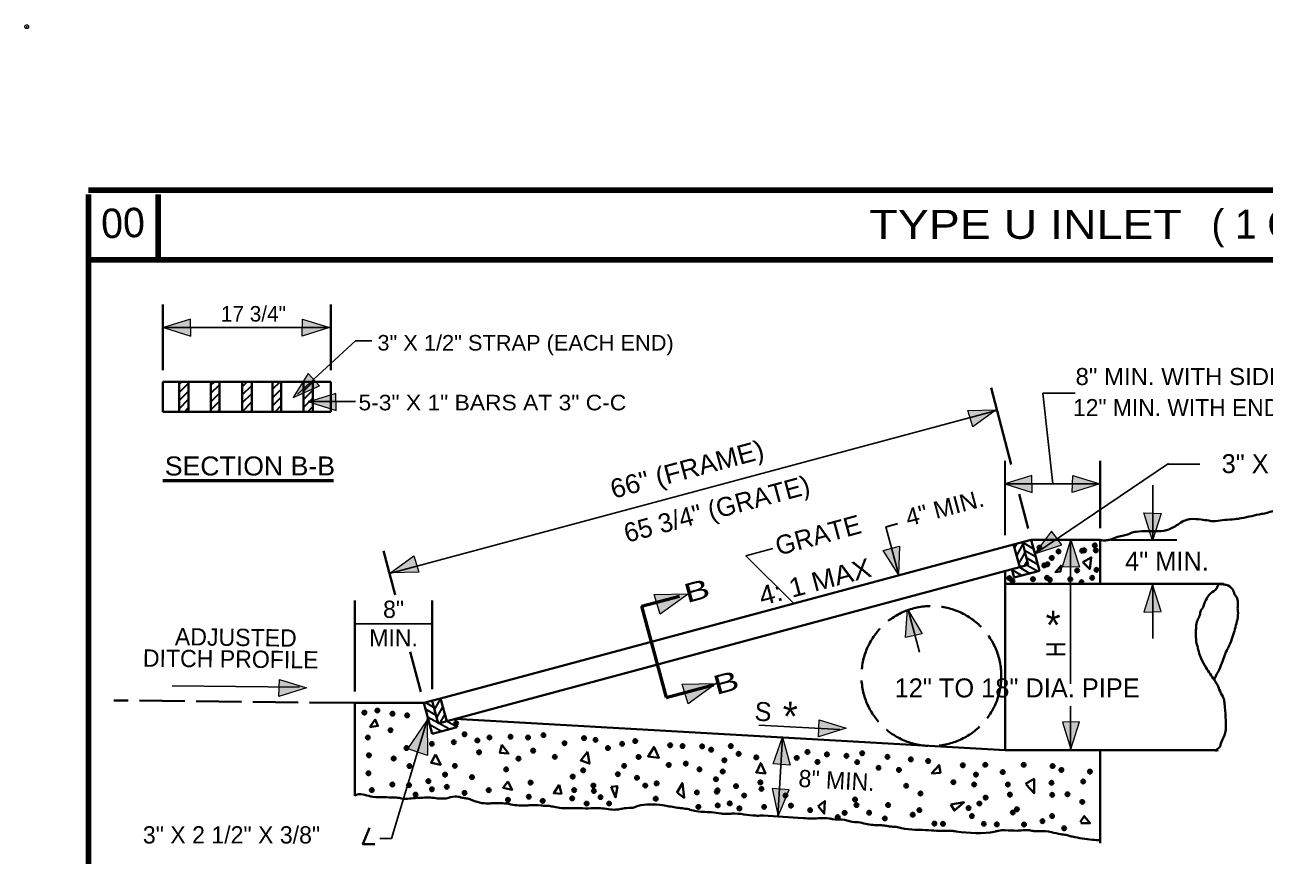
# Model space of a CAD drawing. Extents: x -8731 to -6011, y -64684 to -56618.
# Drawn here: x -7606 to -6604, y -64160 to -63489 of the extents above; entities that cross this region are included whole.
import ezdxf
from ezdxf.enums import TextEntityAlignment as Align

# ---------------------------------------------------------------- set-up
doc = ezdxf.new("R2010")
doc.units = 0
doc.header["$LTSCALE"] = 6.1
doc.header["$PDMODE"] = 32
doc.header["$PDSIZE"] = 3.05
doc.linetypes.add('LONG_DASHED', pattern=[7.5, 6, -1.5])
doc.layers.add('1', color=7, linetype='Continuous', lineweight=13)
doc.layers.add('3', color=7, linetype='Continuous', lineweight=40)

msp = doc.modelspace()

# ---------------------------------------------------------------- hatches: boundary and pattern name
at = {"layer": '1'}
for points in [[(-7494.14, -63733.36), (-7471.94, -63740.38), (-7472.3, -63726.64)], [(-7359.86, -63733.36), (-7382.06, -63740.38), (-7381.7, -63726.64)], [(-7389.24, -63789.94), (-7367.92, -63780.6), (-7377.26, -63770.5)], [(-7376.64, -63793.36), (-7354.44, -63800.38), (-7354.8, -63786.64)], [(-6821.02, -63800), (-6839.84, -63813.66), (-6843.84, -63800.5)], [(-6814.14, -63859.62), (-6791.94, -63866.62), (-6792.3, -63852.88)], [(-6737.38, -63859.62), (-6759.56, -63866.62), (-6759.2, -63852.88)], [(-6694.58, -63905.44), (-6701.58, -63883.24), (-6687.82, -63883.6)], [(-6789.98, -63916.26), (-6767.88, -63908.98), (-6776.2, -63898.04)], [(-6760.7, -63904.92), (-6753.68, -63927.12), (-6767.42, -63926.76)], [(-6899.92, -63933.02), (-6912.52, -63913.46), (-6899.18, -63910.2)], [(-7310.5, -63931.62), (-7291.66, -63917.96), (-7287.66, -63931.1)], [(-6694.58, -63941.16), (-6701.58, -63963.36), (-6687.82, -63963)], [(-7069.74, -63948.54), (-7092.54, -63965.08), (-7097.38, -63949.16)], [(-6892.72, -63961), (-6880.82, -63980.98), (-6894.28, -63983.78)], [(-7378.62, -64024.62), (-7400.82, -64031.62), (-7400.46, -64017.88)], [(-7047.26, -64021.04), (-7070.04, -64037.58), (-7074.88, -64021.66)], [(-7281, -64051), (-7280.8, -64079.16), (-7296.56, -64073.84)], [(-6942.38, -64057.12), (-6964.56, -64064.12), (-6964.2, -64050.38)], [(-6760.7, -64074.18), (-6753.68, -64052), (-6767.42, -64052.36)], [(-6993.66, -64064.48), (-6987.66, -64086.98), (-7001.38, -64086)], [(-6997.4, -64128.32), (-6988.3, -64106.9), (-7002, -64105.94)]]:
    msp.add_hatch(color=256, dxfattribs=at).paths.add_polyline_path(points)

# ---------------------------------------------------------------- linework, layer by layer
at = {"layer": '1', "lineweight": 100}
for p, q in [((-6062.54, -63622.56), (-7554.76, -63622.56)), ((-7498.5, -63626.04), (-7498.5, -63678.8)), ((-6062.54, -63678.8), (-7554.76, -63678.8))]:
    msp.add_line(p, q, dxfattribs=at)
at = {"layer": '1', "lineweight": 35}
msp.add_line((-6910.22, -63894.42), (-6900.94, -63891.7), dxfattribs=at)
at = {"layer": '1', "lineweight": 100}
msp.add_lwpolyline([(-7554.76, -63626.04), (-7554.76, -64644), (-6064, -64644)], dxfattribs=at)
at = {"layer": '1'}
for points in [[(-7494.14, -63733.36), (-7471.94, -63740.38), (-7472.3, -63726.64)], [(-7359.86, -63733.36), (-7382.06, -63740.38), (-7381.7, -63726.64)], [(-7389.24, -63789.94), (-7367.92, -63780.6), (-7377.26, -63770.5)], [(-7376.64, -63793.36), (-7354.44, -63800.38), (-7354.8, -63786.64)], [(-6821.02, -63800), (-6839.84, -63813.66), (-6843.84, -63800.5)], [(-6814.14, -63859.62), (-6791.94, -63866.62), (-6792.3, -63852.88)], [(-6737.38, -63859.62), (-6759.56, -63866.62), (-6759.2, -63852.88)], [(-6694.58, -63905.44), (-6701.58, -63883.24), (-6687.82, -63883.6)], [(-6789.98, -63916.26), (-6767.88, -63908.98), (-6776.2, -63898.04)], [(-6760.7, -63904.92), (-6753.68, -63927.12), (-6767.42, -63926.76)], [(-6899.92, -63933.02), (-6912.52, -63913.46), (-6899.18, -63910.2)], [(-7310.5, -63931.62), (-7291.66, -63917.96), (-7287.66, -63931.1)], [(-6694.58, -63941.16), (-6701.58, -63963.36), (-6687.82, -63963)], [(-7069.74, -63948.54), (-7092.54, -63965.08), (-7097.38, -63949.16)], [(-6892.72, -63961), (-6880.82, -63980.98), (-6894.28, -63983.78)], [(-7378.62, -64024.62), (-7400.82, -64031.62), (-7400.46, -64017.88)], [(-7047.26, -64021.04), (-7070.04, -64037.58), (-7074.88, -64021.66)], [(-7281, -64051), (-7280.8, -64079.16), (-7296.56, -64073.84)], [(-6942.38, -64057.12), (-6964.56, -64064.12), (-6964.2, -64050.38)], [(-6760.7, -64074.18), (-6753.68, -64052), (-6767.42, -64052.36)], [(-6993.66, -64064.48), (-6987.66, -64086.98), (-7001.38, -64086)], [(-6997.4, -64128.32), (-6988.3, -64106.9), (-7002, -64105.94)]]:
    msp.add_lwpolyline(points, close=True, dxfattribs=at)
msp.add_point((-7604.7, -63490.34), dxfattribs=at)
at = {"layer": '3'}
for p, q in [((-7494.66, -63714.72), (-7494.66, -63767.96)), ((-7358.92, -63767.96), (-7358.92, -63714.72)), ((-7494.66, -63777.26), (-7358.92, -63777.26)), ((-7494.66, -63801.42), (-7494.66, -63777.26)), ((-7481.46, -63801.42), (-7481.46, -63777.26)), ((-7473.82, -63801.42), (-7473.82, -63777.26)), ((-7455.82, -63801.42), (-7455.82, -63777.26)), ((-7448.76, -63801.42), (-7448.76, -63777.26)), ((-7430.46, -63801.42), (-7430.46, -63777.26)), ((-7422.82, -63801.42), (-7422.82, -63777.26)), ((-7406.02, -63801.42), (-7406.02, -63777.26)), ((-7398.96, -63801.42), (-7398.96, -63777.26)), ((-7380.82, -63801.42), (-7380.82, -63777.26)), ((-7373.32, -63801.42), (-7373.32, -63777.26)), ((-7358.92, -63801.42), (-7358.92, -63777.26)), ((-6808.86, -63844.16), (-6825.22, -63782.06)), ((-7494.66, -63801.42), (-7358.92, -63801.42)), ((-6737.02, -63895.62), (-6737.02, -63841.02)), ((-6795.22, -63895.92), (-6802.56, -63868.02)), ((-6806.92, -63908.66), (-6792.82, -63904.92)), ((-6792.82, -63904.92), (-6737.02, -63904.92)), ((-6792.82, -63904.92), (-6786.06, -63929.96)), ((-6737.02, -63940.62), (-6737.02, -63904.92)), ((-7306.86, -63949.46), (-7316.16, -63913.92)), ((-6806.92, -63908.66), (-6801.96, -63926.96)), ((-6799.86, -63906.86), (-6795.06, -63925.16)), ((-7272.22, -64053.26), (-6795.06, -63925.16)), ((-6813.66, -64075.02), (-6813.66, -63930.12)), ((-6808.26, -63928.76), (-6806.46, -63935.36)), ((-6786.06, -63929.96), (-6806.46, -63935.36)), ((-6813.66, -63940.62), (-6637.26, -63940.62)), ((-7339.56, -64027.46), (-7339.56, -63953.96)), ((-7276.86, -64025.66), (-7276.86, -63953.96)), ((-7286.16, -64027.76), (-7294.72, -63995.52)), ((-7339.56, -64036.76), (-7283.76, -64036.76)), ((-7339.56, -64111.76), (-7339.56, -64036.76)), ((-7283.76, -64036.76), (-7277.02, -64061.82)), ((-7276.86, -64034.96), (-7272.22, -64053.26)), ((-7270.12, -64033.16), (-7265.16, -64051.46)), ((-7256.62, -64056.42), (-7277.02, -64061.82)), ((-7258.42, -64049.52), (-7256.62, -64056.42)), ((-6813.66, -64075.02), (-7258.42, -64049.66)), ((-6813.66, -64075.02), (-6641.62, -64075.02)), ((-6737.02, -64150.02), (-6737.02, -64075.02))]:
    msp.add_line(p, q, dxfattribs=at)
at = {"layer": '3', "lineweight": 25}
for p, q in [((-7494.66, -63733.46), (-7358.92, -63733.46)), ((-7385.66, -63787.16), (-7338.96, -63744.12)), ((-7338.96, -63744.12), (-7325.76, -63744.12)), ((-7380.82, -63778.62), (-7379.76, -63777.26)), ((-7377.06, -63793.32), (-7338.96, -63793.32)), ((-7311.36, -63932.06), (-6820.86, -63800.36)), ((-6789.78, -63916.4), (-6681.84, -63843.36)), ((-6682.5, -63843.82), (-6656.54, -63843.82)), ((-6813.66, -63859.76), (-6737.02, -63859.76)), ((-6694.44, -63904.56), (-6694.44, -63860.8)), ((-6899.76, -63933.64), (-6910.22, -63894.42)), ((-6761.02, -64021.32), (-6761.02, -63904.92)), ((-7023.52, -63917.96), (-7001.46, -63911.96)), ((-6984.52, -63956.36), (-7023.52, -63917.96)), ((-6694.44, -63984.56), (-6694.44, -63940.62)), ((-6882.9, -63995.72), (-6892.12, -63961.62)), ((-7339.56, -63972.72), (-7276.86, -63972.72)), ((-7384.12, -64024.02), (-7487.16, -64022.82)), ((-7276.42, -64034.96), (-7276.72, -64035.42)), ((-6761.02, -64075.02), (-6761.02, -64039.32)), ((-7280.46, -64048.76), (-7309.86, -64146.26)), ((-7258.26, -64050.12), (-7258.86, -64049.66)), ((-6947.46, -64058.22), (-7013.02, -64054.62)), ((-6993.82, -64064.82), (-6997.42, -64128.56)), ((-7319.32, -64146.26), (-7309.86, -64146.26))]:
    msp.add_line(p, q, dxfattribs=at)
at = {"layer": '3', "lineweight": 35}
for p, q in [((-7481.46, -63779.22), (-7479.22, -63777.26)), ((-7481.46, -63785.82), (-7473.82, -63778.32)), ((-7481.46, -63792.42), (-7473.82, -63784.92)), ((-7455.82, -63780.12), (-7452.96, -63777.26)), ((-7455.82, -63786.56), (-7448.76, -63779.66)), ((-7430.46, -63781.46), (-7426.42, -63777.26)), ((-7430.46, -63787.92), (-7422.82, -63780.26)), ((-7406.02, -63783.26), (-7399.72, -63777.26)), ((-7406.02, -63790.16), (-7398.96, -63783.12)), ((-7380.82, -63784.92), (-7373.32, -63777.42)), ((-7380.82, -63791.52), (-7373.32, -63784.02)), ((-7481.46, -63799.02), (-7473.82, -63791.36)), ((-7455.82, -63793.46), (-7448.76, -63786.56)), ((-7455.82, -63799.92), (-7448.76, -63793.02)), ((-7430.62, -63801.42), (-7422.82, -63793.46)), ((-7430.46, -63794.36), (-7422.82, -63786.86)), ((-7406.02, -63796.62), (-7398.96, -63789.72)), ((-7380.82, -63798.12), (-7373.32, -63790.62)), ((-7477.26, -63801.42), (-7473.82, -63798.12)), ((-7450.42, -63801.42), (-7448.76, -63799.76)), ((-7424.02, -63801.42), (-7422.82, -63800.36)), ((-7403.92, -63801.42), (-7398.96, -63796.46)), ((-7377.52, -63801.42), (-7373.32, -63797.36)), ((-6813.66, -63901.16), (-6813.66, -63841.02)), ((-6727.72, -63904.92), (-6675.06, -63904.92)), ((-6806.16, -63911.66), (-6804.06, -63907.92)), ((-6804.36, -63917.96), (-6799.42, -63908.82)), ((-6802.72, -63924.26), (-6797.62, -63915.26)), ((-6799.86, -63906.86), (-6790.86, -63912.12)), ((-6798.22, -63913.32), (-6789.22, -63918.56)), ((-6798.06, -63925.92), (-6795.82, -63922.02)), ((-6796.56, -63919.62), (-6787.42, -63924.86)), ((-6795.96, -63925.46), (-6787.42, -63930.26)), ((-6808.12, -63929.22), (-6800.32, -63933.72)), ((-6802.26, -63927.12), (-6793.86, -63932.06)), ((-7275.52, -64040.36), (-7282.42, -64036.46)), ((-7270.12, -64033.16), (-7275.06, -64041.86)), ((-7273.86, -64046.52), (-7282.42, -64041.72)), ((-7268.32, -64039.62), (-7273.42, -64048.46)), ((-7266.66, -64045.76), (-7270.72, -64052.82)), ((-7272.36, -64052.96), (-7280.76, -64048.16)), ((-7269.36, -64059.86), (-7278.96, -64054.32)), ((-7263.06, -64058.06), (-7271.92, -64053.12)), ((-7256.62, -64056.42), (-7265.32, -64051.46)), ((-7275.82, -64061.52), (-7277.32, -64060.76))]:
    msp.add_line(p, q, dxfattribs=at)
at = {"layer": '3', "lineweight": 53}
for p, q in [((-7494.66, -63857.06), (-7356.82, -63857.06)), ((-7107.66, -63958.62), (-7077.12, -63950.38)), ((-7107.66, -63958.62), (-7087.86, -64032.42)), ((-7087.86, -64032.42), (-7049.46, -64022.06))]:
    msp.add_line(p, q, dxfattribs=at)
at = {"layer": '3', "linetype": 'LONG_DASHED'}
msp.add_line((-7339.56, -64036.76), (-7534.26, -64034.66), dxfattribs=at)
at = {"layer": '3', "lineweight": 25}
msp.add_lwpolyline([(-6775.26, -63859.76), (-6783.22, -63786.42), (-6757.26, -63786.42)], dxfattribs=at)
at = {"layer": '3'}
for points in [[(-7283.76, -64036.76), (-7270.12, -64033.16), (-6806.92, -63908.66)], [(-7097.16, -64072.02), (-7102.42, -64079.96), (-7093.72, -64081.02), (-7097.16, -64073.06)], [(-7014.96, -64093.46), (-7011.36, -64085.36), (-7007.62, -64093.76), (-7014.66, -64092.86)], [(-7079.16, -64109.52), (-7074.66, -64101.56), (-7073.32, -64113.56), (-7078.72, -64109.36)], [(-6797.46, -64102.02), (-6790.42, -64098.12), (-6790.42, -64109.66), (-6796.72, -64102.62)], [(-6753.06, -64133.22), (-6749.92, -64128.12), (-6745.12, -64133.96), (-6752.62, -64133.82)], [(-7323.22, -64150.92), (-7332.96, -64150.92), (-7327.72, -64137.56)]]:
    msp.add_lwpolyline(points, dxfattribs=at)
for points in [[(-6768.22, -63925.46), (-6773.16, -63931.02), (-6768.96, -63930.42)], [(-6750.96, -63922.92), (-6744.22, -63919.16), (-6745.42, -63928.62)], [(-7327.42, -64056.26), (-7322.92, -64050.26), (-7320.82, -64055.36)], [(-7220.62, -64070.66), (-7222.12, -64077.12), (-7215.22, -64077.72)], [(-7151.32, -64076.36), (-7156.86, -64083.26), (-7149.66, -64085.82)], [(-7274.16, -64078.46), (-7277.76, -64085.06), (-7269.96, -64086.72)], [(-6873.36, -64093.76), (-6867.22, -64087.02), (-6866.16, -64093.16)], [(-7215.82, -64100.36), (-7219.56, -64105.32), (-7212.22, -64106.96)], [(-7174.42, -64102.92), (-7178.62, -64109.66), (-7172.46, -64110.12)], [(-7132.26, -64104.42), (-7128.66, -64113.12), (-7127.16, -64103.96)], [(-6965.02, -64120.16), (-6959.46, -64116.12), (-6960.06, -64126.16)], [(-6857.76, -64118.82), (-6854.76, -64123.76), (-6846.96, -64117.02)]]:
    msp.add_lwpolyline(points, close=True, dxfattribs=at)
at = {"layer": '3', "linetype": 'LONG_DASHED'}
msp.add_circle((-6873.44, -64015.01), 56.5, dxfattribs=at)
at = {"layer": '3'}
for points in [[(-6737.02, -63904.92), (-6735.52, -63905.36), (-6731.76, -63905.36), (-6728.32, -63904.62), (-6722.92, -63902.66), (-6717.96, -63901.46), (-6713.92, -63900.26), (-6712.26, -63899.52), (-6707.92, -63898.46), (-6689.92, -63898.02), (-6681.36, -63896.52), (-6679.26, -63895.46), (-6675.22, -63893.22), (-6670.56, -63890.22), (-6665.92, -63888.56), (-6664.12, -63888.26), (-6655.42, -63888.56), (-6649.26, -63889.46), (-6647.32, -63889.76), (-6643.72, -63889.76), (-6636.36, -63888.86), (-6628.12, -63888.26), (-6623.02, -63887.52), (-6614.32, -63885.72), (-6606.66, -63884.06), (-6604.26, -63883.76), (-6598.26, -63881.96), (-6590.62, -63880.62)], [(-6641.62, -64075.02), (-6643.72, -64075.32), (-6640.26, -64072.16), (-6639.66, -64070.22), (-6636.22, -64062.12), (-6635.46, -64057.32), (-6635.46, -64050.86), (-6636.22, -64040.06), (-6636.66, -64035.42), (-6637.86, -64031.52), (-6640.72, -64025.96), (-6641.62, -64023.42), (-6643.42, -64020.12), (-6644.76, -64018.16), (-6651.36, -64008.42), (-6655.42, -64000.92), (-6658.86, -63989.52), (-6659.32, -63987.42), (-6659.32, -63985.46), (-6659.62, -63983.82), (-6659.62, -63980.66), (-6658.42, -63970.02), (-6656.46, -63965.82), (-6655.56, -63962.06), (-6654.22, -63960.12), (-6653.02, -63956.96), (-6651.66, -63953.82), (-6647.76, -63948.26), (-6642.82, -63943.92), (-6641.02, -63941.06), (-6638.16, -63940.92), (-6635.02, -63941.36), (-6630.06, -63944.96), (-6629.16, -63946.62), (-6628.42, -63948.86), (-6626.92, -63951.12), (-6625.72, -63955.76), (-6625.86, -63960.26), (-6625.56, -63964.02), (-6626.46, -63970.92), (-6629.92, -63983.22), (-6632.62, -63990.42), (-6633.96, -63992.96), (-6638.76, -64004.66), (-6641.62, -64011.56), (-6643.56, -64015.16), (-6644.76, -64018.16)], [(-7339.56, -64111.76), (-7337.62, -64110.86), (-7325.02, -64112.66), (-7315.26, -64112.82), (-7308.52, -64113.26), (-7303.42, -64113.56), (-7301.62, -64114.02), (-7295.32, -64114.02), (-7283.16, -64113.26), (-7278.36, -64113.26), (-7272.52, -64113.86), (-7265.62, -64113.86), (-7258.56, -64112.36), (-7255.86, -64112.52), (-7251.66, -64113.56), (-7248.36, -64114.02), (-7244.62, -64115.36), (-7236.66, -64117.62), (-7230.06, -64117.92), (-7227.36, -64117.76), (-7225.86, -64117.76), (-7223.32, -64117.62), (-7210.12, -64119.26), (-7203.52, -64119.72), (-7198.42, -64119.42), (-7188.96, -64119.56), (-7184.76, -64120.02), (-7182.36, -64120.02), (-7178.46, -64120.76), (-7166.32, -64121.82), (-7160.02, -64121.66), (-7150.86, -64121.96), (-7142.46, -64121.66), (-7129.72, -64123.02), (-7127.16, -64122.86), (-7123.42, -64122.26), (-7119.66, -64121.66), (-7113.22, -64121.06), (-7110.52, -64120.02), (-7100.92, -64118.82), (-7090.42, -64119.42), (-7080.06, -64121.22), (-7069.56, -64122.72), (-7064.92, -64123.92), (-7051.26, -64125.12), (-7043.46, -64126.16), (-7038.96, -64126.46), (-7034.76, -64126.16), (-7015.42, -64127.82), (-7010.76, -64127.82), (-7009.26, -64127.82), (-6977.02, -64129.92), (-6962.76, -64129.92), (-6956.32, -64130.06), (-6953.32, -64130.66), (-6943.72, -64131.26), (-6935.46, -64133.06), (-6932.62, -64133.22), (-6926.46, -64134.42), (-6915.06, -64135.62), (-6910.12, -64135.92), (-6907.26, -64136.52), (-6901.86, -64136.96), (-6897.52, -64137.86), (-6875.46, -64139.66), (-6867.22, -64140.12), (-6857.32, -64140.12), (-6853.42, -64140.56), (-6821.62, -64140.56), (-6819.06, -64139.96), (-6813.96, -64139.66), (-6803.92, -64139.96), (-6800.76, -64139.82), (-6794.16, -64139.66), (-6790.56, -64140.26), (-6786.06, -64140.26), (-6776.46, -64141.16), (-6768.66, -64142.82), (-6764.62, -64143.42), (-6761.32, -64144.32), (-6759.52, -64144.76), (-6743.16, -64147.32), (-6736.86, -64147.76)]]:
    msp.add_spline(points, degree=3, dxfattribs=at)
for p in [(-6786.06, -63911.22), (-6770.62, -63914.36), (-6751.56, -63913.76), (-6749.92, -63913.46), (-6741.36, -63909.42), (-6740.46, -63913.46), (-6782.16, -63925.62), (-6779.62, -63924.72), (-6776.16, -63919.62), (-6810.36, -63935.96), (-6807.82, -63938.06), (-6791.32, -63936.72), (-6779.92, -63935.66), (-6777.66, -63937.16), (-6761.16, -63936.86), (-6755.62, -63929.82), (-6743.46, -63935.66), (-6740.02, -63929.22), (-6752.02, -63939.12), (-7331.76, -64044.56), (-7321.26, -64042.92), (-7308.96, -64045.46), (-7297.12, -64046.82), (-7257.52, -64053.12), (-7328.92, -64064.66), (-7310.62, -64058.82), (-7259.46, -64068.42), (-7250.76, -64062.12), (-7240.42, -64067.06), (-7230.66, -64064.66), (-7213.56, -64064.06), (-7199.46, -64064.66), (-7187.02, -64062.72), (-7154.16, -64065.26), (-7144.86, -64066.62), (-7112.76, -64067.52), (-7297.72, -64073.22), (-7277.16, -64069.76), (-7239.06, -64076.66), (-7195.26, -64075.32), (-7169.92, -64069.32), (-7134.82, -64073.22), (-7123.42, -64069.76), (-7084.56, -64070.96), (-7074.52, -64071.56), (-7058.76, -64071.86), (-7051.42, -64074.56), (-7035.52, -64071.56), (-7029.22, -64077.86), (-6973.56, -64076.36), (-6957.82, -64078.32), (-6929.32, -64077.42), (-7328.02, -64079.06), (-7308.06, -64081.62), (-7295.32, -64087.76), (-7258.56, -64087.62), (-7207.12, -64081.76), (-7177.86, -64080.26), (-7121.76, -64087.62), (-7110.06, -64080.42), (-7085.76, -64086.86), (-7071.96, -64085.82), (-7040.76, -64083.12), (-7014.96, -64080.72), (-6982.26, -64081.16), (-6965.46, -64084.46), (-6942.06, -64079.52), (-6933.36, -64084.56), (-6908.92, -64080.26), (-6890.02, -64082.36), (-6876.06, -64083.72), (-6848.02, -64087.16), (-6829.86, -64086.72), (-6798.82, -64086.72), (-6775.42, -64087.76), (-7328.46, -64093.62), (-7266.52, -64094.66), (-7244.76, -64096.76), (-7217.16, -64090.46), (-7163.32, -64096.32), (-7154.92, -64091.22), (-7126.86, -64094.36), (-7111.42, -64097.22), (-7060.86, -64090.46), (-7047.52, -64098.42), (-7042.12, -64092.12), (-6916.12, -64089.12), (-6899.62, -64090.92), (-6837.36, -64094.66), (-6815.76, -64092.56), (-6768.36, -64090.92), (-6745.26, -64092.26), (-7325.76, -64107.12), (-7309.12, -64102.62), (-7295.62, -64103.22), (-7280.02, -64099.92), (-7277.16, -64106.52), (-7265.16, -64104.56), (-7231.26, -64107.26), (-7197.36, -64101.12), (-7162.12, -64107.12), (-7146.66, -64103.52), (-7146.22, -64107.86), (-7104.66, -64103.52), (-7095.52, -64101.72), (-7046.92, -64108.46), (-7046.32, -64107.42), (-7031.32, -64103.96), (-7011.66, -64100.96), (-7010.76, -64106.22), (-6893.76, -64103.66), (-6855.66, -64100.82), (-6838.86, -64102.62), (-6811.56, -64102.62), (-6776.32, -64101.26), (-6750.66, -64100.22), (-7290.36, -64110.86), (-7250.76, -64109.52), (-7215.66, -64115.06), (-7198.86, -64112.52), (-7187.62, -64115.96), (-7163.76, -64113.86), (-7152.06, -64118.06), (-7140.82, -64112.82), (-7133.92, -64118.06), (-7096.26, -64114.16), (-7062.96, -64109.06), (-7036.42, -64117.92), (-7024.72, -64111.62), (-6991.36, -64111.56), (-6935.16, -64114.76), (-6882.22, -64109.96), (-6834.66, -64118.06), (-6829.56, -64113.26), (-6809.92, -64110.86), (-6775.72, -64111.02), (-6763.42, -64110.56), (-6751.42, -64116.72), (-7061.76, -64120.76), (-7046.16, -64119.56), (-7028.62, -64121.96), (-7008.66, -64120.76), (-6986.92, -64119.72), (-6971.46, -64123.32), (-6943.56, -64125.56), (-6933.96, -64119.26), (-6923.76, -64125.42), (-6908.46, -64119.26), (-6888.52, -64127.06), (-6883.12, -64123.32), (-6843.36, -64121.66), (-6840.66, -64128.12), (-6807.66, -64125.26), (-6804.22, -64122.72), (-6775.86, -64128.12), (-6949.12, -64129.02), (-6911.02, -64130.06), (-6870.96, -64134.26), (-6864.06, -64134.42), (-6831.06, -64134.42), (-6820.56, -64134.86), (-6798.52, -64135.02), (-6783.66, -64132.32), (-6766.12, -64138.02)]:
    msp.add_point(p, dxfattribs=at)

# ---------------------------------------------------------------- texts
at = {"layer": '1'}
msp.add_text('00', height=23.78, rotation=2.121, dxfattribs=at).set_placement((-7544.06, -63661.44))
at = {"layer": '3'}
for s, height, width, p in [('  TYPE U INLET ', 23.4, 1.2, (-6802.48, -63661.76)), ('SECTION B-B', 15.34, 1.05, (-7424.27, -63852.96))]:
    msp.add_text(s, height=height, dxfattribs=dict(at, width=width)).set_placement(p, align=Align.CENTER)
for s, height, p in [('( 1 OF 2)', 23.4, (-6584.46, -63661.5)), ('3" X 2 1/2" X 3/8"', 15.34, (-6560.05, -63851.1)), ('4" MIN.', 15.34, (-6682.99, -63929.8)), ('8"', 13.95, (-7308.14, -63968.06)), ('*', 23.4, (-6774.98, -63985.52)), ('MIN.', 13.95, (-7308.17, -63991.12)), ('12" TO 18" DIA. PIPE', 15.34, (-6804.09, -64032.28)), ('*', 23.4, (-6987.48, -64059.26)), ('3" X 2 1/2" X 3/8"', 13.95, (-7439.14, -64150.32))]:
    msp.add_text(s, height=height, dxfattribs=at).set_placement(p, align=Align.CENTER)
for s, height, p in [('17 3/4"', 12.54, (-7447.7, -63728.6)), ('12" MIN. WITH END-OUTLET PIPE', 13.79, (-6758.9, -63805))]:
    msp.add_text(s, height=height, dxfattribs=at).set_placement(p)
for s, height, width, p in [('3" X 1/2" STRAP (EACH END)', 12.54, 1.05, (-7321.2, -63752)), ('8" MIN. WITH SIDE-OUTLET PIPE', 13.79, 1.05, (-6756.9, -63779.9)), (' 5-3" X 1" BARS AT 3" C-C', 12.54, 1.1, (-7341.62, -63800.32))]:
    msp.add_text(s, height=height, dxfattribs=dict(at, width=width)).set_placement(p)
for s, height, rotation, width, p in [('66" (FRAME)', 15.35, 15.03, 1.05, (-7068.95, -63855.31)), ('4" MIN.', 13.95, 14.906, 1.05, (-6860.92, -63885.85)), ('4: 1 MAX', 15.35, 14.984, 1.1, (-6965.59, -63946.33)), (' B', 15.34, 15.085, 1.5, (-7065.21, -63954.63)), ('H', 15.34, 90, 0.85, (-6765.1, -63993.4)), (' B', 15.34, 15.085, 1.5, (-7041.57, -64028.85))]:
    msp.add_text(s, height=height, rotation=rotation, dxfattribs=dict(at, width=width)).set_placement(p, align=Align.CENTER)
for s, height, rotation, p in [('65 3/4" (GRATE)', 15.35, 15.03, (-7044.89, -63887.34)), ('GRATE', 15.34, 15.241, (-6962.96, -63908.54)), ('ADJUSTED', 13.95, 359.276, (-7435.73, -63990.73)), ('DITCH PROFILE', 13.95, 359.391, (-7439.84, -64008.19)), ('S', 15.34, 356.738, (-7009.89, -64051.4))]:
    msp.add_text(s, height=height, rotation=rotation, dxfattribs=at).set_placement(p, align=Align.CENTER)
msp.add_text('8" MIN.', height=13.95, rotation=356.857, dxfattribs=at).set_placement((-6981.12, -64104.56))

doc.saveas('drawing.dxf')
